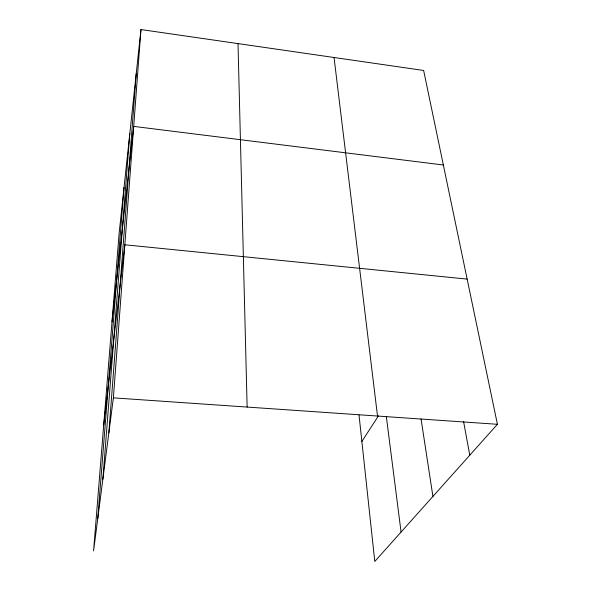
<?xml version="1.0" encoding="UTF-8"?>
<svg xmlns="http://www.w3.org/2000/svg" width="591" height="591" viewBox="0 0 591 591"><rect width="100%" height="100%" fill="white"/><g stroke="black" fill="none" stroke-linecap="round" stroke-linejoin="round"><path stroke-width="0.89" d="M140.954 29.55L119.146 233.098L93.577 550.908L113.383 397.861L140.954 29.55L423.636 70.462L497.423 424.294L374.79 561.45L359.018 414.978M108.833 432.981L136.262 73.35M102.849 479.235L129.806 133.588M97.744 518.691L124.044 187.391M112.009 321.836L133.699 126.393L443.353 165M103.698 425.136L124.841 244.777L467.149 279.1M361.869 441.433L378.432 415.894M113.383 397.861L497.423 424.294M463.61 421.715L469.779 455.218M421.051 418.93L432.915 496.44M386.359 416.81L401.075 532.055M334.048 57.497L377.516 416.042M238.01 43.594L247.134 407.066"/></g></svg>
